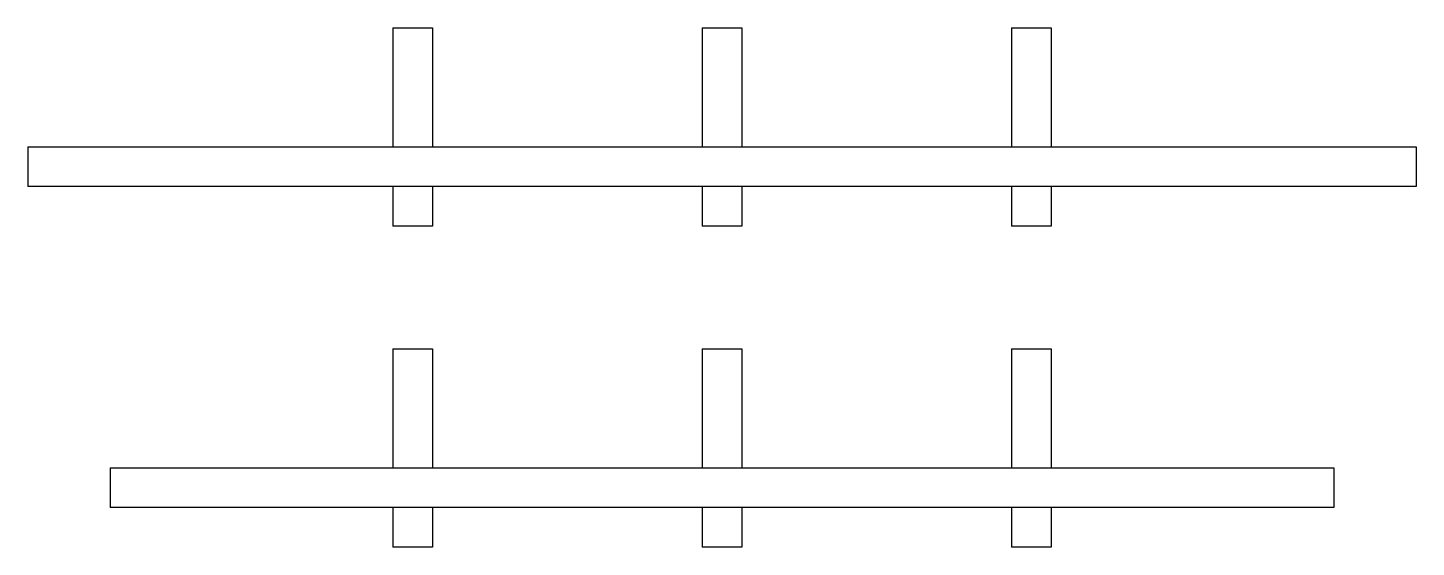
# Model space of a CAD drawing. Extents: x -49 to 4846, y -968 to 1090.
# Drawn here: x 2398.2 to 2748.2, y 764.2 to 895.2 of the extents above; entities that cross this region are included whole.
import ezdxf

# ---------------------------------------------------------------- set-up
doc = ezdxf.new("R2010")
doc.units = 0
doc.layers.get('0').update_dxf_attribs({"linetype": 'CONTINUOUS'})

msp = doc.modelspace()

# ---------------------------------------------------------------- linework, layer by layer
at = {"color": 1}
for p, q in [((2490.279232, 895.152098), (2490.279232, 865.152098)), ((2490.279232, 895.152098), (2500.279232, 895.152098)), ((2500.279232, 895.152098), (2500.279232, 865.152098)), ((2568.221519, 895.152098), (2578.221519, 895.152098)), ((2568.221519, 895.152098), (2568.221519, 865.152098)), ((2578.221519, 895.152098), (2578.221519, 865.152098)), ((2646.163805, 895.152098), (2646.163805, 865.152098)), ((2646.163805, 895.152098), (2653.663805, 895.152098)), ((2653.663805, 895.152098), (2656.163805, 895.152098)), ((2656.163805, 895.152098), (2656.163805, 865.152098)), ((2398.221519, 865.152098), (2748.221519, 865.152098)), ((2398.221519, 865.152098), (2398.221519, 855.152098)), ((2748.221519, 865.152098), (2748.221519, 855.152098)), ((2748.221519, 855.152098), (2398.221519, 855.152098)), ((2490.279232, 855.152098), (2490.279232, 845.152098)), ((2500.279232, 855.152098), (2500.279232, 845.152098)), ((2568.221519, 855.152098), (2568.221519, 845.152098)), ((2578.221519, 855.152098), (2578.221519, 845.152098)), ((2646.163805, 855.152098), (2646.163805, 845.152098)), ((2656.163805, 855.152098), (2656.163805, 845.152098)), ((2492.779232, 845.152098), (2490.279232, 845.152098)), ((2500.279232, 845.152098), (2492.779232, 845.152098)), ((2578.221519, 845.152098), (2568.221519, 845.152098)), ((2656.163805, 845.152098), (2646.163805, 845.152098)), ((2490.279232, 814.186583), (2490.279232, 784.186583)), ((2490.279232, 814.186583), (2500.279232, 814.186583)), ((2500.279232, 814.186583), (2500.279232, 784.186583)), ((2568.221519, 814.186583), (2578.221519, 814.186583)), ((2568.221519, 814.186583), (2568.221519, 784.186583)), ((2578.221519, 814.186583), (2578.221519, 784.186583)), ((2646.163805, 814.186583), (2646.163805, 784.186583)), ((2646.163805, 814.186583), (2653.663805, 814.186583)), ((2653.663805, 814.186583), (2656.163805, 814.186583)), ((2656.163805, 814.186583), (2656.163805, 784.186583)), ((2419.025441, 784.186583), (2727.417596, 784.186583)), ((2419.025441, 784.186583), (2419.025441, 774.186583)), ((2727.417596, 784.186583), (2727.417596, 774.186583)), ((2727.417596, 774.186583), (2419.025441, 774.186583)), ((2490.279232, 774.186583), (2490.279232, 764.186583)), ((2500.279232, 774.186583), (2500.279232, 764.186583)), ((2568.221519, 774.186583), (2568.221519, 764.186583)), ((2578.221519, 774.186583), (2578.221519, 764.186583)), ((2646.163805, 774.186583), (2646.163805, 764.186583)), ((2656.163805, 774.186583), (2656.163805, 764.186583)), ((2492.779232, 764.186583), (2490.279232, 764.186583)), ((2500.279232, 764.186583), (2492.779232, 764.186583)), ((2578.221519, 764.186583), (2568.221519, 764.186583)), ((2656.163805, 764.186583), (2646.163805, 764.186583))]:
    msp.add_line(p, q, dxfattribs=at)

doc.saveas('drawing.dxf')
